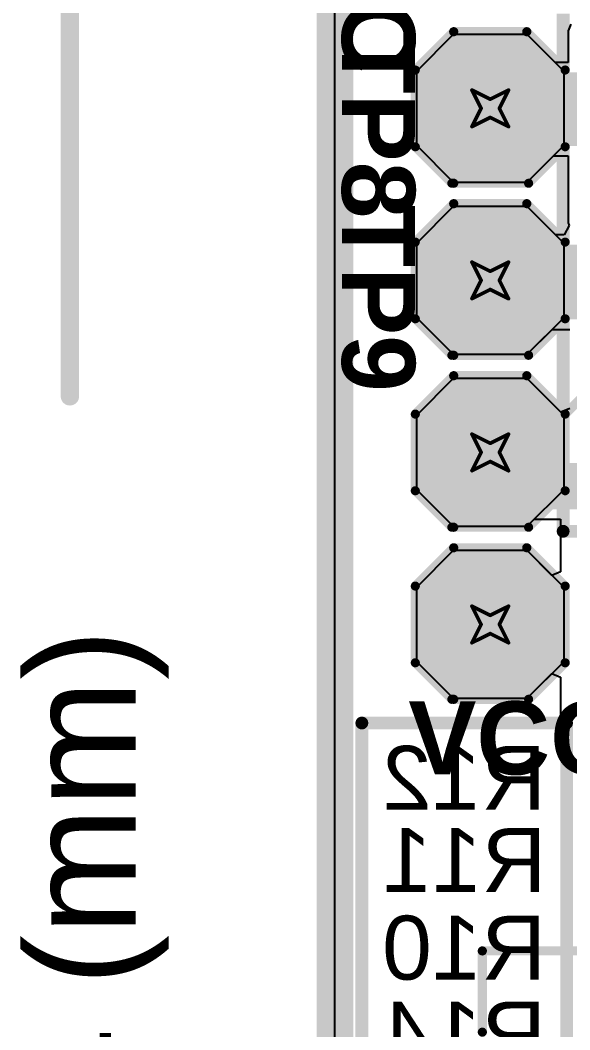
# Model space of a CAD drawing. Header units: inches. Extents: x -4 to 389, y 0 to 108.
# Drawn here: x -4.37 to 3.26, y 23.01 to 37.06 of the extents above; entities that cross this region are included whole.
import ezdxf

# ---------------------------------------------------------------- set-up
doc = ezdxf.new("R2010")
doc.units = ezdxf.units.IN
for name, color, linetype in [('Board Outline', 76, 'Continuous'), ('Bottom Layer', 5, 'Continuous'), ('Bottom Overlay', 54, 'Continuous'), ('Bottom Solder', 6, 'Continuous'), ('Dimension', 6, 'Continuous'), ('Drill Drawing', 1, 'Continuous'), ('Multi-Layer', 9, 'Continuous'), ('Pad Holes', 156, 'Continuous'), ('Signal_1', 16, 'Continuous'), ('Signal_2', 76, 'Continuous'), ('Top Layer', 1, 'Continuous'), ('Top Overlay', 2, 'Continuous'), ('Top Solder', 216, 'Continuous')]:
    doc.layers.add(name, color=color, linetype=linetype)
doc.styles.add('Arial', font='', dxfattribs={"height": 0.2})
doc.styles.add('Arial_Bold', font='', dxfattribs={"height": 0.2})
doc.styles.get('Arial').set_extended_font_data('Arial')
doc.styles.get('Arial_Bold').set_extended_font_data('Arial', bold=True)

msp = doc.modelspace()

# ---------------------------------------------------------------- hatches: boundary and pattern name
at = {"layer": 'Bottom Layer'}
for points in [[(2.609, 36.73), (1.709, 36.73), (1.259, 36.28), (1.259, 35.38), (1.709, 34.93), (2.609, 34.93), (3.059, 35.38), (3.059, 36.28)], [(3.937, 35.306), (3.937, 36.329), (1.524, 36.329), (1.524, 35.306)], [(2.609, 34.337), (1.709, 34.337), (1.259, 33.887), (1.259, 32.987), (1.709, 32.537), (2.609, 32.537), (3.059, 32.987), (3.059, 33.887)], [(3.937, 32.893), (3.937, 33.934), (1.524, 33.934), (1.524, 32.893)], [(2.609, 31.944), (1.709, 31.944), (1.259, 31.494), (1.259, 30.594), (1.709, 30.144), (2.609, 30.144), (3.059, 30.594), (3.059, 31.494)], [(3.912, 30.251), (3.912, 30.897), (1.727, 30.897), (1.727, 30.251)], [(2.609, 29.551), (1.709, 29.551), (1.259, 29.101), (1.259, 28.201), (1.709, 27.751), (2.609, 27.751), (3.059, 28.201), (3.059, 29.101)]]:
    msp.add_hatch(color=5, dxfattribs=at).paths.add_polyline_path(points)
at = {"layer": 'Bottom Solder'}
for points in [[(2.66, 36.831), (1.658, 36.831), (1.157, 36.33), (1.157, 35.329), (1.658, 34.828), (2.66, 34.828), (3.161, 35.329), (3.161, 36.33)], [(2.66, 34.438), (1.658, 34.438), (1.157, 33.938), (1.157, 32.936), (1.658, 32.435), (2.66, 32.435), (3.161, 32.936), (3.161, 33.938)], [(2.66, 32.046), (1.658, 32.046), (1.157, 31.545), (1.157, 30.543), (1.658, 30.042), (2.66, 30.042), (3.161, 30.543), (3.161, 31.545)], [(2.66, 29.653), (1.658, 29.653), (1.157, 29.152), (1.157, 28.15), (1.658, 27.65), (2.66, 27.65), (3.161, 28.15), (3.161, 29.152)]]:
    msp.add_hatch(color=6, dxfattribs=at).paths.add_polyline_path(points)
at = {"layer": 'Multi-Layer'}
for points in [[(2.609, 36.73), (1.709, 36.73), (1.259, 36.28), (1.259, 35.38), (1.709, 34.93), (2.609, 34.93), (3.059, 35.38), (3.059, 36.28)], [(2.609, 34.337), (1.709, 34.337), (1.259, 33.887), (1.259, 32.987), (1.709, 32.537), (2.609, 32.537), (3.059, 32.987), (3.059, 33.887)], [(2.609, 31.944), (1.709, 31.944), (1.259, 31.494), (1.259, 30.594), (1.709, 30.144), (2.609, 30.144), (3.059, 30.594), (3.059, 31.494)], [(2.609, 29.551), (1.709, 29.551), (1.259, 29.101), (1.259, 28.201), (1.709, 27.751), (2.609, 27.751), (3.059, 28.201), (3.059, 29.101)]]:
    msp.add_hatch(color=9, dxfattribs=at).paths.add_polyline_path(points)
at = {"layer": 'Pad Holes'}
h = msp.add_hatch(color=7, dxfattribs=at)
edge = h.paths.add_edge_path()
edge.add_arc((2.159, 35.83), 0.46, 0, 360)
h = msp.add_hatch(color=7, dxfattribs=at)
edge = h.paths.add_edge_path()
edge.add_arc((2.159, 33.437), 0.46, 0, 360)
h = msp.add_hatch(color=7, dxfattribs=at)
edge = h.paths.add_edge_path()
edge.add_arc((2.159, 31.044), 0.46, 0, 360)
h = msp.add_hatch(color=7, dxfattribs=at)
edge = h.paths.add_edge_path()
edge.add_arc((2.159, 28.651), 0.46, 0, 360)
at = {"layer": 'Signal_1'}
for points in [[(2.609, 36.73), (1.709, 36.73), (1.259, 36.28), (1.259, 35.38), (1.709, 34.93), (2.609, 34.93), (3.059, 35.38), (3.059, 36.28)], [(2.609, 34.337), (1.709, 34.337), (1.259, 33.887), (1.259, 32.987), (1.709, 32.537), (2.609, 32.537), (3.059, 32.987), (3.059, 33.887)], [(2.609, 31.944), (1.709, 31.944), (1.259, 31.494), (1.259, 30.594), (1.709, 30.144), (2.609, 30.144), (3.059, 30.594), (3.059, 31.494)], [(2.609, 29.551), (1.709, 29.551), (1.259, 29.101), (1.259, 28.201), (1.709, 27.751), (2.609, 27.751), (3.059, 28.201), (3.059, 29.101)]]:
    msp.add_hatch(color=16, dxfattribs=at).paths.add_polyline_path(points)
at = {"layer": 'Signal_2'}
for points in [[(2.609, 36.73), (1.709, 36.73), (1.259, 36.28), (1.259, 35.38), (1.709, 34.93), (2.609, 34.93), (3.059, 35.38), (3.059, 36.28)], [(2.609, 34.337), (1.709, 34.337), (1.259, 33.887), (1.259, 32.987), (1.709, 32.537), (2.609, 32.537), (3.059, 32.987), (3.059, 33.887)], [(2.609, 31.944), (1.709, 31.944), (1.259, 31.494), (1.259, 30.594), (1.709, 30.144), (2.609, 30.144), (3.059, 30.594), (3.059, 31.494)], [(2.609, 29.551), (1.709, 29.551), (1.259, 29.101), (1.259, 28.201), (1.709, 27.751), (2.609, 27.751), (3.059, 28.201), (3.059, 29.101)]]:
    msp.add_hatch(color=76, dxfattribs=at).paths.add_polyline_path(points)
at = {"layer": 'Top Layer'}
for points in [[(2.609, 36.73), (1.709, 36.73), (1.259, 36.28), (1.259, 35.38), (1.709, 34.93), (2.609, 34.93), (3.059, 35.38), (3.059, 36.28)], [(2.609, 34.337), (1.709, 34.337), (1.259, 33.887), (1.259, 32.987), (1.709, 32.537), (2.609, 32.537), (3.059, 32.987), (3.059, 33.887)], [(2.609, 31.944), (1.709, 31.944), (1.259, 31.494), (1.259, 30.594), (1.709, 30.144), (2.609, 30.144), (3.059, 30.594), (3.059, 31.494)], [(2.609, 29.551), (1.709, 29.551), (1.259, 29.101), (1.259, 28.201), (1.709, 27.751), (2.609, 27.751), (3.059, 28.201), (3.059, 29.101)]]:
    msp.add_hatch(color=1, dxfattribs=at).paths.add_polyline_path(points)
at = {"layer": 'Top Solder'}
for points in [[(2.66, 36.831), (1.658, 36.831), (1.157, 36.33), (1.157, 35.329), (1.658, 34.828), (2.66, 34.828), (3.161, 35.329), (3.161, 36.33)], [(2.66, 34.438), (1.658, 34.438), (1.157, 33.938), (1.157, 32.936), (1.658, 32.435), (2.66, 32.435), (3.161, 32.936), (3.161, 33.938)], [(2.66, 32.046), (1.658, 32.046), (1.157, 31.545), (1.157, 30.543), (1.658, 30.042), (2.66, 30.042), (3.161, 30.543), (3.161, 31.545)], [(2.66, 29.653), (1.658, 29.653), (1.157, 29.152), (1.157, 28.15), (1.658, 27.65), (2.66, 27.65), (3.161, 28.15), (3.161, 29.152)]]:
    msp.add_hatch(color=216, dxfattribs=at).paths.add_polyline_path(points)

# ---------------------------------------------------------------- linework, layer by layer
at = {"layer": 'Board Outline', "const_width": 0.508}
msp.add_lwpolyline([(0, 49.936), (0, 0)], dxfattribs=at)
at = {"layer": 'Bottom Layer'}
for p, q in [((0, 0), (0, 49.853)), ((3.281, 37.003), (3.241, 36.906)), ((1.646, 36.857), (1.132, 36.343)), ((2.672, 36.857), (1.646, 36.857)), ((3.062, 36.467), (2.672, 36.857)), ((3.241, 36.906), (3.241, 36.467)), ((3.241, 36.467), (3.062, 36.467)), ((1.132, 36.343), (1.132, 35.316)), ((1.132, 35.316), (1.646, 34.803)), ((2.672, 34.803), (3.038, 35.169)), ((3.038, 35.169), (3.241, 35.169)), ((3.241, 35.169), (3.241, 34.239)), ((1.646, 34.803), (2.672, 34.803)), ((1.646, 34.464), (1.132, 33.95)), ((2.672, 34.464), (1.646, 34.464)), ((3.064, 34.072), (2.672, 34.464)), ((3.257, 34.199), (3.185, 34.072)), ((3.241, 34.239), (3.257, 34.199)), ((3.185, 34.072), (3.064, 34.072)), ((1.132, 33.95), (1.132, 32.923)), ((1.132, 32.923), (1.646, 32.41)), ((2.672, 32.41), (3.018, 32.756)), ((3.018, 32.756), (3.266, 32.756)), ((1.646, 32.41), (2.672, 32.41)), ((1.646, 32.071), (1.132, 31.557)), ((2.672, 32.071), (1.646, 32.071)), ((3.139, 31.604), (2.672, 32.071)), ((3.266, 31.657), (3.139, 31.604)), ((1.132, 31.557), (1.132, 30.53)), ((1.132, 30.53), (1.646, 30.017)), ((2.672, 30.017), (2.769, 30.114)), ((2.769, 30.114), (3.134, 30.114)), ((3.134, 30.114), (3.134, 29.383)), ((1.646, 30.017), (2.672, 30.017)), ((1.646, 29.678), (1.132, 29.165)), ((2.672, 29.678), (1.646, 29.678)), ((3.016, 29.334), (2.672, 29.678)), ((3.134, 29.383), (3.016, 29.334)), ((1.132, 29.165), (1.132, 28.138)), ((1.132, 28.138), (1.646, 27.624)), ((2.672, 27.624), (3.016, 27.968)), ((3.016, 27.968), (3.134, 27.919)), ((3.134, 27.919), (3.134, 26.935)), ((1.646, 27.624), (2.672, 27.624)), ((3.134, 26.935), (3.153, 26.836)), ((3.153, 26.836), (3.209, 26.752)), ((3.209, 26.752), (6.002, 23.959))]:
    msp.add_line(p, q, dxfattribs=at)
at = {"layer": 'Bottom Layer', "const_width": 0.254}
for points in [[(2.159, 31.046), (2.535, 31.046)], [(2.535, 31.046), (2.999, 30.582)], [(2.999, 30.582), (3.596, 30.582)]]:
    msp.add_lwpolyline(points, dxfattribs=at)
at = {"layer": 'Bottom Layer', "const_width": 0.127}
for points in [[(2.095, 31.046, 1), (2.223, 31.046, 1)], [(2.471, 31.046, 1), (2.598, 31.046, 1)], [(2.471, 31.046, 1), (2.598, 31.046, 1)], [(2.936, 30.582, 1), (3.063, 30.582, 1)], [(2.936, 30.582, 1), (3.063, 30.582, 1)]]:
    msp.add_lwpolyline(points, format="xyb", close=True, dxfattribs=at)
at = {"layer": 'Bottom Overlay', "const_width": 0.178}
for points in [[(3.173, 29.947), (3.173, 37.147)], [(3.173, 29.947), (5.131, 29.947)], [(0.375, 18.618), (0.375, 27.28)], [(0.375, 27.28), (3.22, 27.28)], [(3.22, 18.618), (3.22, 27.28)]]:
    msp.add_lwpolyline(points, dxfattribs=at)
at = {"layer": 'Bottom Overlay', "const_width": 0.0889}
for points in [[(3.128, 29.947, 1), (3.217, 29.947, 1)], [(3.128, 29.947, 1), (3.217, 29.947, 1)], [(0.33, 27.28, 1), (0.419, 27.28, 1)], [(0.33, 27.28, 1), (0.419, 27.28, 1)], [(3.175, 27.28, 1), (3.264, 27.28, 1)], [(3.175, 27.28, 1), (3.264, 27.28, 1)]]:
    msp.add_lwpolyline(points, format="xyb", close=True, dxfattribs=at)
at = {"layer": 'Dimension', "const_width": 0.254}
for points in [[(0, 0.508), (0, 53.289)], [(-3.683, 31.824), (-3.683, 49.936)]]:
    msp.add_lwpolyline(points, dxfattribs=at)
at = {"layer": 'Dimension', "const_width": 0.127}
msp.add_lwpolyline([(-3.747, 31.824, 1), (-3.619, 31.824, 1)], format="xyb", close=True, dxfattribs=at)
at = {"layer": 'Drill Drawing', "const_width": 0.0508}
for points in [[(1.905, 36.084), (2.159, 35.957)], [(1.905, 36.084), (2.032, 35.83)], [(2.159, 35.957), (2.413, 36.084)], [(2.286, 35.83), (2.413, 36.084)], [(1.905, 35.576), (2.032, 35.83)], [(2.286, 35.83), (2.413, 35.576)], [(1.905, 35.576), (2.159, 35.703)], [(2.159, 35.703), (2.413, 35.576)], [(1.905, 33.691), (2.159, 33.564)], [(1.905, 33.691), (2.032, 33.437)], [(2.159, 33.564), (2.413, 33.691)], [(2.286, 33.437), (2.413, 33.691)], [(1.905, 33.183), (2.032, 33.437)], [(2.286, 33.437), (2.413, 33.183)], [(1.905, 33.183), (2.159, 33.31)], [(2.159, 33.31), (2.413, 33.183)], [(1.905, 31.298), (2.159, 31.171)], [(1.905, 31.298), (2.032, 31.044)], [(2.159, 31.171), (2.413, 31.298)], [(2.286, 31.044), (2.413, 31.298)], [(1.905, 30.79), (2.032, 31.044)], [(2.286, 31.044), (2.413, 30.79)], [(1.905, 30.79), (2.159, 30.917)], [(2.159, 30.917), (2.413, 30.79)], [(1.905, 28.905), (2.159, 28.778)], [(1.905, 28.905), (2.032, 28.651)], [(2.159, 28.778), (2.413, 28.905)], [(2.286, 28.651), (2.413, 28.905)], [(1.905, 28.397), (2.032, 28.651)], [(2.286, 28.651), (2.413, 28.397)], [(1.905, 28.397), (2.159, 28.524)], [(2.159, 28.524), (2.413, 28.397)]]:
    msp.add_lwpolyline(points, dxfattribs=at)
at = {"layer": 'Drill Drawing', "const_width": 0.0254}
for points in [[(1.892, 36.084, 1), (1.918, 36.084, 1)], [(1.892, 36.084, 1), (1.918, 36.084, 1)], [(2.4, 36.084, 1), (2.426, 36.084, 1)], [(2.4, 36.084, 1), (2.426, 36.084, 1)], [(2.146, 35.957, 1), (2.172, 35.957, 1)], [(2.146, 35.957, 1), (2.172, 35.957, 1)], [(2.019, 35.83, 1), (2.045, 35.83, 1)], [(2.019, 35.83, 1), (2.045, 35.83, 1)], [(2.273, 35.83, 1), (2.299, 35.83, 1)], [(2.273, 35.83, 1), (2.299, 35.83, 1)], [(2.146, 35.703, 1), (2.172, 35.703, 1)], [(2.146, 35.703, 1), (2.172, 35.703, 1)], [(1.892, 35.576, 1), (1.918, 35.576, 1)], [(1.892, 35.576, 1), (1.918, 35.576, 1)], [(2.4, 35.576, 1), (2.426, 35.576, 1)], [(2.4, 35.576, 1), (2.426, 35.576, 1)], [(1.892, 33.691, 1), (1.918, 33.691, 1)], [(1.892, 33.691, 1), (1.918, 33.691, 1)], [(2.4, 33.691, 1), (2.426, 33.691, 1)], [(2.4, 33.691, 1), (2.426, 33.691, 1)], [(2.146, 33.564, 1), (2.172, 33.564, 1)], [(2.146, 33.564, 1), (2.172, 33.564, 1)], [(2.019, 33.437, 1), (2.045, 33.437, 1)], [(2.019, 33.437, 1), (2.045, 33.437, 1)], [(2.273, 33.437, 1), (2.299, 33.437, 1)], [(2.273, 33.437, 1), (2.299, 33.437, 1)], [(2.146, 33.31, 1), (2.172, 33.31, 1)], [(2.146, 33.31, 1), (2.172, 33.31, 1)], [(1.892, 33.183, 1), (1.918, 33.183, 1)], [(1.892, 33.183, 1), (1.918, 33.183, 1)], [(2.4, 33.183, 1), (2.426, 33.183, 1)], [(2.4, 33.183, 1), (2.426, 33.183, 1)], [(1.892, 31.298, 1), (1.918, 31.298, 1)], [(1.892, 31.298, 1), (1.918, 31.298, 1)], [(2.4, 31.298, 1), (2.426, 31.298, 1)], [(2.4, 31.298, 1), (2.426, 31.298, 1)], [(2.146, 31.171, 1), (2.172, 31.171, 1)], [(2.146, 31.171, 1), (2.172, 31.171, 1)], [(2.019, 31.044, 1), (2.045, 31.044, 1)], [(2.019, 31.044, 1), (2.045, 31.044, 1)], [(2.273, 31.044, 1), (2.299, 31.044, 1)], [(2.273, 31.044, 1), (2.299, 31.044, 1)], [(2.146, 30.917, 1), (2.172, 30.917, 1)], [(2.146, 30.917, 1), (2.172, 30.917, 1)], [(1.892, 30.79, 1), (1.918, 30.79, 1)], [(1.892, 30.79, 1), (1.918, 30.79, 1)], [(2.4, 30.79, 1), (2.426, 30.79, 1)], [(2.4, 30.79, 1), (2.426, 30.79, 1)], [(1.892, 28.905, 1), (1.918, 28.905, 1)], [(1.892, 28.905, 1), (1.918, 28.905, 1)], [(2.4, 28.905, 1), (2.426, 28.905, 1)], [(2.4, 28.905, 1), (2.426, 28.905, 1)], [(2.146, 28.778, 1), (2.172, 28.778, 1)], [(2.146, 28.778, 1), (2.172, 28.778, 1)], [(2.019, 28.651, 1), (2.045, 28.651, 1)], [(2.019, 28.651, 1), (2.045, 28.651, 1)], [(2.273, 28.651, 1), (2.299, 28.651, 1)], [(2.273, 28.651, 1), (2.299, 28.651, 1)], [(2.146, 28.524, 1), (2.172, 28.524, 1)], [(2.146, 28.524, 1), (2.172, 28.524, 1)], [(1.892, 28.397, 1), (1.918, 28.397, 1)], [(1.892, 28.397, 1), (1.918, 28.397, 1)], [(2.4, 28.397, 1), (2.426, 28.397, 1)], [(2.4, 28.397, 1), (2.426, 28.397, 1)]]:
    msp.add_lwpolyline(points, format="xyb", close=True, dxfattribs=at)
at = {"layer": 'Signal_1'}
for p, q in [((0, 0), (0, 49.853)), ((1.646, 36.857), (1.132, 36.343)), ((2.672, 36.857), (1.646, 36.857)), ((3.186, 36.343), (2.672, 36.857)), ((1.132, 36.343), (1.132, 35.316)), ((3.186, 35.316), (3.186, 36.343)), ((1.132, 35.316), (1.646, 34.803)), ((2.672, 34.803), (3.186, 35.316)), ((1.646, 34.803), (2.672, 34.803)), ((1.646, 34.464), (1.132, 33.95)), ((2.672, 34.464), (1.646, 34.464)), ((3.186, 33.95), (2.672, 34.464)), ((1.132, 33.95), (1.132, 32.923)), ((3.186, 32.923), (3.186, 33.95)), ((1.132, 32.923), (1.646, 32.41)), ((2.672, 32.41), (3.186, 32.923)), ((1.646, 32.41), (2.672, 32.41)), ((1.646, 32.071), (1.132, 31.557)), ((2.672, 32.071), (1.646, 32.071)), ((3.186, 31.557), (2.672, 32.071)), ((1.132, 31.557), (1.132, 30.53)), ((3.186, 30.53), (3.186, 31.557)), ((1.132, 30.53), (1.646, 30.017)), ((2.672, 30.017), (3.186, 30.53)), ((1.646, 30.017), (2.672, 30.017))]:
    msp.add_line(p, q, dxfattribs=at)
at = {"layer": 'Signal_2'}
for p, q in [((0, 0), (0, 49.853)), ((1.646, 36.857), (1.132, 36.343)), ((2.672, 36.857), (1.646, 36.857)), ((3.186, 36.343), (2.672, 36.857)), ((1.132, 36.343), (1.132, 35.316)), ((3.186, 35.316), (3.186, 36.343)), ((1.132, 35.316), (1.646, 34.803)), ((2.672, 34.803), (3.186, 35.316)), ((1.646, 34.803), (2.672, 34.803)), ((1.646, 34.464), (1.132, 33.95)), ((2.672, 34.464), (1.646, 34.464)), ((3.186, 33.95), (2.672, 34.464)), ((1.132, 33.95), (1.132, 32.923)), ((3.186, 32.923), (3.186, 33.95)), ((1.132, 32.923), (1.646, 32.41)), ((2.672, 32.41), (3.186, 32.923)), ((1.646, 32.41), (2.672, 32.41)), ((1.646, 32.071), (1.132, 31.557)), ((2.672, 32.071), (1.646, 32.071)), ((3.186, 31.557), (2.672, 32.071)), ((1.132, 31.557), (1.132, 30.53)), ((3.186, 30.53), (3.186, 31.557)), ((1.132, 30.53), (1.646, 30.017)), ((2.672, 30.017), (3.186, 30.53)), ((1.646, 30.017), (2.672, 30.017))]:
    msp.add_line(p, q, dxfattribs=at)
at = {"layer": 'Top Layer'}
for p, q in [((0, 0), (0, 49.853)), ((1.646, 36.857), (1.132, 36.343)), ((2.672, 36.857), (1.646, 36.857)), ((3.186, 36.343), (2.672, 36.857)), ((1.132, 36.343), (1.132, 35.316)), ((3.186, 35.316), (3.186, 36.343)), ((1.132, 35.316), (1.646, 34.803)), ((2.672, 34.803), (3.186, 35.316)), ((1.646, 34.803), (2.672, 34.803)), ((1.646, 34.464), (1.132, 33.95)), ((2.672, 34.464), (1.646, 34.464)), ((3.186, 33.95), (2.672, 34.464)), ((1.132, 33.95), (1.132, 32.923)), ((3.186, 32.923), (3.186, 33.95)), ((1.132, 32.923), (1.646, 32.41)), ((2.672, 32.41), (3.186, 32.923)), ((1.646, 32.41), (2.672, 32.41)), ((1.646, 32.071), (1.132, 31.557)), ((2.672, 32.071), (1.646, 32.071)), ((3.186, 31.557), (2.672, 32.071)), ((1.132, 31.557), (1.132, 30.53)), ((3.186, 30.53), (3.186, 31.557)), ((1.132, 30.53), (1.646, 30.017)), ((2.672, 30.017), (3.186, 30.53)), ((1.646, 30.017), (2.672, 30.017)), ((1.646, 29.678), (1.132, 29.165)), ((2.672, 29.678), (1.646, 29.678)), ((3.186, 29.165), (2.672, 29.678)), ((1.132, 29.165), (1.132, 28.138)), ((3.186, 28.138), (3.186, 29.165)), ((1.132, 28.138), (1.646, 27.624)), ((2.672, 27.624), (3.186, 28.138)), ((1.646, 27.624), (2.672, 27.624))]:
    msp.add_line(p, q, dxfattribs=at)
at = {"layer": 'Top Overlay', "const_width": 0.127}
for points in [[(1.118, 36.363), (1.651, 36.896)], [(1.651, 36.896), (2.667, 36.896)], [(2.667, 36.896), (3.2, 36.363)], [(1.118, 35.296), (1.118, 36.363)], [(3.2, 35.296), (3.2, 36.363)], [(1.118, 35.296), (1.626, 34.788)], [(2.692, 34.788), (3.2, 35.296)], [(1.651, 34.788), (2.692, 34.788)], [(1.118, 33.97), (1.651, 34.504)], [(1.651, 34.504), (2.667, 34.504)], [(2.667, 34.504), (3.2, 33.97)], [(1.118, 32.903), (1.118, 33.97)], [(3.2, 32.903), (3.2, 33.97)], [(1.118, 32.903), (1.626, 32.395)], [(2.692, 32.395), (3.2, 32.903)], [(1.651, 32.395), (2.692, 32.395)], [(1.118, 31.577), (1.651, 32.111)], [(1.651, 32.111), (2.667, 32.111)], [(2.667, 32.111), (3.2, 31.577)], [(3.2, 31.577), (3.851, 32.228)], [(1.118, 30.511), (1.118, 31.577)], [(3.2, 30.511), (3.2, 31.577)], [(1.118, 30.511), (1.626, 30.003)], [(2.692, 30.003), (3.2, 30.511)], [(1.651, 30.003), (2.692, 30.003)], [(1.118, 29.185), (1.651, 29.718)], [(1.651, 29.718), (2.667, 29.718)], [(2.667, 29.718), (3.2, 29.185)], [(1.118, 28.118), (1.118, 29.185)], [(3.2, 28.118), (3.2, 29.185)], [(1.118, 28.118), (1.626, 27.61)], [(2.692, 27.61), (3.2, 28.118)], [(1.651, 27.61), (2.692, 27.61)], [(2.049, 22.98), (2.049, 24.11)], [(2.049, 24.11), (6.349, 24.11)]]:
    msp.add_lwpolyline(points, dxfattribs=at)
at = {"layer": 'Top Overlay', "const_width": 0.0635}
for points in [[(1.619, 36.896, 1), (1.683, 36.896, 1)], [(1.619, 36.896, 1), (1.683, 36.896, 1)], [(2.635, 36.896, 1), (2.699, 36.896, 1)], [(2.635, 36.896, 1), (2.699, 36.896, 1)], [(1.086, 36.363, 1), (1.149, 36.363, 1)], [(1.086, 36.363, 1), (1.149, 36.363, 1)], [(3.169, 36.363, 1), (3.232, 36.363, 1)], [(3.169, 36.363, 1), (3.232, 36.363, 1)], [(1.086, 35.296, 1), (1.149, 35.296, 1)], [(1.086, 35.296, 1), (1.149, 35.296, 1)], [(3.169, 35.296, 1), (3.232, 35.296, 1)], [(3.169, 35.296, 1), (3.232, 35.296, 1)], [(1.594, 34.788, 1), (1.657, 34.788, 1)], [(1.619, 34.788, 1), (1.683, 34.788, 1)], [(2.661, 34.788, 1), (2.724, 34.788, 1)], [(2.661, 34.788, 1), (2.724, 34.788, 1)], [(1.619, 34.504, 1), (1.683, 34.504, 1)], [(1.619, 34.504, 1), (1.683, 34.504, 1)], [(2.635, 34.504, 1), (2.699, 34.504, 1)], [(2.635, 34.504, 1), (2.699, 34.504, 1)], [(1.086, 33.97, 1), (1.149, 33.97, 1)], [(1.086, 33.97, 1), (1.149, 33.97, 1)], [(3.169, 33.97, 1), (3.232, 33.97, 1)], [(3.169, 33.97, 1), (3.232, 33.97, 1)], [(1.086, 32.903, 1), (1.149, 32.903, 1)], [(1.086, 32.903, 1), (1.149, 32.903, 1)], [(3.169, 32.903, 1), (3.232, 32.903, 1)], [(3.169, 32.903, 1), (3.232, 32.903, 1)], [(1.594, 32.395, 1), (1.657, 32.395, 1)], [(1.619, 32.395, 1), (1.683, 32.395, 1)], [(2.661, 32.395, 1), (2.724, 32.395, 1)], [(2.661, 32.395, 1), (2.724, 32.395, 1)], [(1.619, 32.111, 1), (1.683, 32.111, 1)], [(1.619, 32.111, 1), (1.683, 32.111, 1)], [(2.635, 32.111, 1), (2.699, 32.111, 1)], [(2.635, 32.111, 1), (2.699, 32.111, 1)], [(1.086, 31.577, 1), (1.149, 31.577, 1)], [(1.086, 31.577, 1), (1.149, 31.577, 1)], [(3.169, 31.577, 1), (3.232, 31.577, 1)], [(3.169, 31.577, 1), (3.232, 31.577, 1)], [(3.169, 31.577, 1), (3.232, 31.577, 1)], [(1.086, 30.511, 1), (1.149, 30.511, 1)], [(1.086, 30.511, 1), (1.149, 30.511, 1)], [(3.169, 30.511, 1), (3.232, 30.511, 1)], [(3.169, 30.511, 1), (3.232, 30.511, 1)], [(1.594, 30.003, 1), (1.657, 30.003, 1)], [(1.619, 30.003, 1), (1.683, 30.003, 1)], [(2.661, 30.003, 1), (2.724, 30.003, 1)], [(2.661, 30.003, 1), (2.724, 30.003, 1)], [(1.619, 29.718, 1), (1.683, 29.718, 1)], [(1.619, 29.718, 1), (1.683, 29.718, 1)], [(2.635, 29.718, 1), (2.699, 29.718, 1)], [(2.635, 29.718, 1), (2.699, 29.718, 1)], [(1.086, 29.185, 1), (1.149, 29.185, 1)], [(1.086, 29.185, 1), (1.149, 29.185, 1)], [(3.169, 29.185, 1), (3.232, 29.185, 1)], [(3.169, 29.185, 1), (3.232, 29.185, 1)], [(1.086, 28.118, 1), (1.149, 28.118, 1)], [(1.086, 28.118, 1), (1.149, 28.118, 1)], [(3.169, 28.118, 1), (3.232, 28.118, 1)], [(3.169, 28.118, 1), (3.232, 28.118, 1)], [(1.594, 27.61, 1), (1.657, 27.61, 1)], [(1.619, 27.61, 1), (1.683, 27.61, 1)], [(2.661, 27.61, 1), (2.724, 27.61, 1)], [(2.661, 27.61, 1), (2.724, 27.61, 1)], [(2.017, 24.11, 1), (2.081, 24.11, 1)], [(2.017, 24.11, 1), (2.081, 24.11, 1)], [(2.017, 22.98, 1), (2.081, 22.98, 1)]]:
    msp.add_lwpolyline(points, format="xyb", close=True, dxfattribs=at)

# ---------------------------------------------------------------- texts
at = {"layer": 'Bottom Overlay', "style": 'Arial', "text_generation_flag": 2}
for s, p in [('R12', (2.934, 26.073)), ('R11', (2.938, 24.93)), ('R10', (2.934, 23.711)), ('R14', (2.934, 22.517))]:
    msp.add_text(s, height=0.889, dxfattribs=at).set_placement(p)
at = {"layer": 'Dimension', "style": 'Arial'}
msp.add_text('49.94 (mm)', height=1.524, rotation=90, dxfattribs=at).set_placement((-2.769, 17.706))
at = {"layer": 'Top Overlay', "style": 'Arial_Bold'}
for s, rotation, p in [('VCC', 270, (0.098, 39.315)), ('TP8', 270, (0.099, 36.902)), ('TP9', 270, (0.099, 34.489)), ('VCC', 360, (1.02, 26.565))]:
    msp.add_text(s, height=1.016, rotation=rotation, dxfattribs=at).set_placement(p)

doc.saveas('drawing.dxf')
